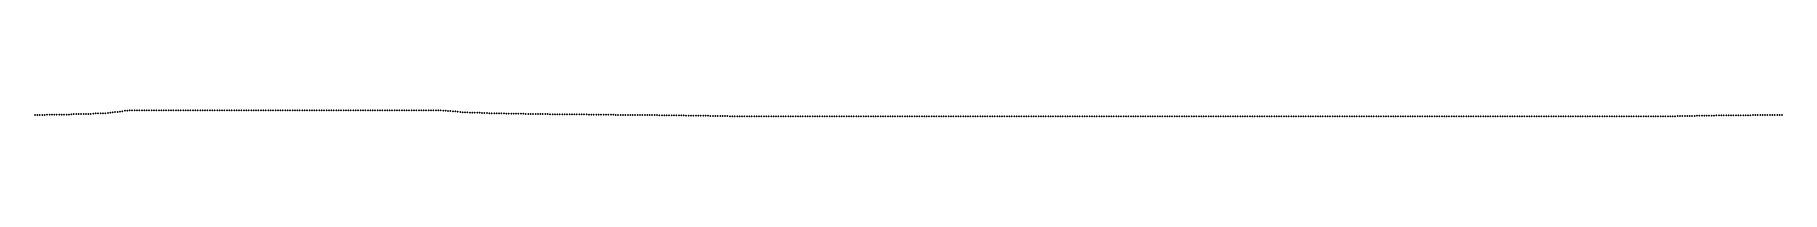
# Model space of a CAD drawing. Header units: metres. Extents: x 0 to 360, y 0 to 1.
import ezdxf

# ---------------------------------------------------------------- set-up
doc = ezdxf.new("R2010")
doc.units = ezdxf.units.M

msp = doc.modelspace()

# ---------------------------------------------------------------- linework, layer by layer
for p in [(0, 0), (0.5, 0), (1, 0), (1.5, 0), (2, 0), (2.5, 0.02), (3, 0.03), (3.5, 0.05), (4, 0.05), (4.5, 0.05), (5, 0.05), (5.5, 0.05), (6, 0.05), (6.5, 0.05), (7, 0.07), (7.5, 0.1), (8, 0.14), (8.5, 0.17), (9, 0.17), (9.5, 0.17), (10, 0.17), (10.5, 0.17), (11, 0.17), (11.5, 0.2), (12, 0.25), (12.5, 0.3), (13, 0.33), (13.5, 0.33), (14, 0.33), (14.5, 0.33), (15, 0.37), (15.5, 0.45), (16, 0.54), (16.5, 0.6), (17, 0.61), (17.5, 0.65), (18, 0.74), (18.5, 0.83), (19, 0.89), (19.5, 0.9), (20, 0.9), (20.5, 0.9), (21, 0.9), (21.5, 0.9), (22, 0.9), (22.5, 0.9), (23, 0.9), (23.5, 0.9), (24, 0.9), (24.5, 0.9), (25, 0.9), (25.5, 0.9), (26, 0.9), (26.5, 0.9), (27, 0.9), (27.5, 0.9), (28, 0.9), (28.5, 0.9), (29, 0.9), (29.5, 0.9), (30, 0.9), (30.5, 0.9), (31, 0.9), (31.5, 0.9), (32, 0.9), (32.5, 0.9), (33, 0.9), (33.5, 0.9), (34, 0.9), (34.5, 0.9), (35, 0.9), (35.5, 0.9), (36, 0.9), (36.5, 0.9), (37, 0.9), (37.5, 0.9), (38, 0.9), (38.5, 0.9), (39, 0.9), (39.5, 0.9), (40, 0.9), (40.5, 0.9), (41, 0.9), (41.5, 0.9), (42, 0.9), (42.5, 0.9), (43, 0.9), (43.5, 0.9), (44, 0.9), (44.5, 0.9), (45, 0.9), (45.5, 0.9), (46, 0.9), (46.5, 0.9), (47, 0.9), (47.5, 0.9), (48, 0.9), (48.5, 0.9), (49, 0.9), (49.5, 0.9), (50, 0.9), (50.5, 0.9), (51, 0.9), (51.5, 0.9), (52, 0.9), (52.5, 0.9), (53, 0.9), (53.5, 0.9), (54, 0.9), (54.5, 0.9), (55, 0.9), (55.5, 0.9), (56, 0.9), (56.5, 0.9), (57, 0.9), (57.5, 0.9), (58, 0.9), (58.5, 0.9), (59, 0.9), (59.5, 0.9), (60, 0.9), (60.5, 0.9), (61, 0.9), (61.5, 0.9), (62, 0.9), (62.5, 0.9), (63, 0.9), (63.5, 0.9), (64, 0.9), (64.5, 0.9), (65, 0.9), (65.5, 0.9), (66, 0.9), (66.5, 0.9), (67, 0.9), (67.5, 0.9), (68, 0.9), (68.5, 0.9), (69, 0.9), (69.5, 0.9), (70, 0.9), (70.5, 0.9), (71, 0.9), (71.5, 0.9), (72, 0.9), (72.5, 0.9), (73, 0.9), (73.5, 0.9), (74, 0.9), (74.5, 0.9), (75, 0.9), (75.5, 0.9), (76, 0.9), (76.5, 0.9), (77, 0.9), (77.5, 0.9), (78, 0.9), (78.5, 0.9), (79, 0.9), (79.5, 0.9), (80, 0.9), (80.5, 0.9), (81, 0.9), (81.5, 0.9), (82, 0.9), (82.5, 0.9), (83, 0.9), (83.5, 0.9), (84, 0.88), (84.5, 0.83), (85, 0.79), (85.5, 0.76), (86, 0.73), (86.5, 0.69), (87, 0.62), (87.5, 0.57), (88, 0.55), (88.5, 0.55), (89, 0.53), (89.5, 0.48), (90, 0.44), (90.5, 0.42), (91, 0.42), (91.5, 0.42), (92, 0.41), (92.5, 0.38), (93, 0.35), (93.5, 0.33), (94, 0.32), (94.5, 0.32), (95, 0.32), (95.5, 0.32), (96, 0.31), (96.5, 0.28), (97, 0.26), (97.5, 0.25), (98, 0.25), (98.5, 0.25), (99, 0.25), (99.5, 0.25), (100, 0.24), (100.5, 0.21), (101, 0.19), (101.5, 0.18), (102, 0.18), (102.5, 0.18), (103, 0.18), (103.5, 0.18), (104, 0.18), (104.5, 0.17), (105, 0.15), (105.5, 0.14), (106, 0.13), (106.5, 0.13), (107, 0.13), (107.5, 0.13), (108, 0.13), (108.5, 0.13), (109, 0.12), (109.5, 0.11), (110, 0.09), (110.5, 0.08), (111, 0.08), (111.5, 0.08), (112, 0.08), (112.5, 0.08), (113, 0.08), (113.5, 0.08), (114, 0.07), (114.5, 0.05), (115, 0.04), (115.5, 0.03), (116, 0.03), (116.5, 0.03), (117, 0.03), (117.5, 0.03), (118, 0.03), (118.5, 0.03), (119, 0.02), (119.5, 0), (120, -0.01), (120.5, -0.02), (121, -0.02), (121.5, -0.02), (122, -0.02), (122.5, -0.02), (123, -0.02), (123.5, -0.02), (124, -0.03), (124.5, -0.05), (125, -0.06), (125.5, -0.06), (126, -0.06), (126.5, -0.06), (127, -0.06), (127.5, -0.06), (128, -0.06), (128.5, -0.07), (129, -0.08), (129.5, -0.1), (130, -0.11), (130.5, -0.11), (131, -0.11), (131.5, -0.11), (132, -0.11), (132.5, -0.11), (133, -0.12), (133.5, -0.13), (134, -0.14), (134.5, -0.16), (135, -0.17), (135.5, -0.17), (136, -0.17), (136.5, -0.17), (137, -0.17), (137.5, -0.17), (138, -0.18), (138.5, -0.2), (139, -0.22), (139.5, -0.23), (140, -0.23), (140.5, -0.23), (141, -0.23), (141.5, -0.23), (142, -0.24), (142.5, -0.27), (143, -0.3), (143.5, -0.32), (144, -0.32), (144.5, -0.32), (145, -0.32), (145.5, -0.32), (146, -0.32), (146.5, -0.32), (147, -0.32), (147.5, -0.32), (148, -0.32), (148.5, -0.32), (149, -0.32), (149.5, -0.33), (150, -0.33), (150.5, -0.34), (151, -0.34), (151.5, -0.34), (152, -0.34), (152.5, -0.34), (153, -0.34), (153.5, -0.34), (154, -0.34), (154.5, -0.34), (155, -0.34), (155.5, -0.34), (156, -0.34), (156.5, -0.34), (157, -0.34), (157.5, -0.34), (158, -0.34), (158.5, -0.34), (159, -0.34), (159.5, -0.34), (160, -0.34), (160.5, -0.34), (161, -0.34), (161.5, -0.34), (162, -0.34), (162.5, -0.34), (163, -0.34), (163.5, -0.34), (164, -0.34), (164.5, -0.34), (165, -0.34), (165.5, -0.34), (166, -0.34), (166.5, -0.34), (167, -0.34), (167.5, -0.34), (168, -0.34), (168.5, -0.34), (169, -0.34), (169.5, -0.34), (170, -0.34), (170.5, -0.34), (171, -0.34), (171.5, -0.34), (172, -0.34), (172.5, -0.34), (173, -0.34), (173.5, -0.34), (174, -0.34), (174.5, -0.34), (175, -0.34), (175.5, -0.34), (176, -0.34), (176.5, -0.34), (177, -0.34), (177.5, -0.34), (178, -0.34), (178.5, -0.34), (179, -0.34), (179.5, -0.34), (180, -0.34), (180.5, -0.34), (181, -0.34), (181.5, -0.34), (182, -0.34), (182.5, -0.34), (183, -0.34), (183.5, -0.34), (184, -0.34), (184.5, -0.34), (185, -0.34), (185.5, -0.34), (186, -0.34), (186.5, -0.34), (187, -0.34), (187.5, -0.34), (188, -0.34), (188.5, -0.34), (189, -0.34), (189.5, -0.34), (190, -0.34), (190.5, -0.34), (191, -0.34), (191.5, -0.34), (192, -0.34), (192.5, -0.34), (193, -0.34), (193.5, -0.34), (194, -0.34), (194.5, -0.34), (195, -0.34), (195.5, -0.34), (196, -0.34), (196.5, -0.34), (197, -0.34), (197.5, -0.34), (198, -0.34), (198.5, -0.34), (199, -0.34), (199.5, -0.34), (200, -0.34), (200.5, -0.34), (201, -0.34), (201.5, -0.34), (202, -0.34), (202.5, -0.34), (203, -0.34), (203.5, -0.34), (204, -0.34), (204.5, -0.34), (205, -0.34), (205.5, -0.34), (206, -0.34), (206.5, -0.34), (207, -0.34), (207.5, -0.34), (208, -0.34), (208.5, -0.34), (209, -0.34), (209.5, -0.34), (210, -0.34), (210.5, -0.34), (211, -0.34), (211.5, -0.34), (212, -0.34), (212.5, -0.34), (213, -0.34), (213.5, -0.34), (214, -0.34), (214.5, -0.34), (215, -0.34), (215.5, -0.34), (216, -0.34), (216.5, -0.34), (217, -0.34), (217.5, -0.34), (218, -0.34), (218.5, -0.34), (219, -0.34), (219.5, -0.34), (220, -0.34), (220.5, -0.34), (221, -0.34), (221.5, -0.34), (222, -0.34), (222.5, -0.34), (223, -0.34), (223.5, -0.34), (224, -0.34), (224.5, -0.34), (225, -0.34), (225.5, -0.34), (226, -0.34), (226.5, -0.34), (227, -0.34), (227.5, -0.34), (228, -0.34), (228.5, -0.34), (229, -0.34), (229.5, -0.34), (230, -0.34), (230.5, -0.34), (231, -0.34), (231.5, -0.34), (232, -0.34), (232.5, -0.34), (233, -0.34), (233.5, -0.34), (234, -0.34), (234.5, -0.34), (235, -0.34), (235.5, -0.34), (236, -0.34), (236.5, -0.34), (237, -0.34), (237.5, -0.34), (238, -0.34), (238.5, -0.34), (239, -0.34), (239.5, -0.34), (240, -0.34), (240.5, -0.34), (241, -0.34), (241.5, -0.34), (242, -0.34), (242.5, -0.34), (243, -0.34), (243.5, -0.34), (244, -0.34), (244.5, -0.34), (245, -0.34), (245.5, -0.34), (246, -0.34), (246.5, -0.34), (247, -0.34), (247.5, -0.34), (248, -0.34), (248.5, -0.34), (249, -0.34), (249.5, -0.34), (250, -0.34), (250.5, -0.34), (251, -0.34), (251.5, -0.34), (252, -0.34), (252.5, -0.34), (253, -0.34), (253.5, -0.34), (254, -0.34), (254.5, -0.34), (255, -0.34), (255.5, -0.34), (256, -0.34), (256.5, -0.34), (257, -0.34), (257.5, -0.34), (258, -0.34), (258.5, -0.34), (259, -0.34), (259.5, -0.34), (260, -0.34), (260.5, -0.34), (261, -0.34), (261.5, -0.34), (262, -0.34), (262.5, -0.34), (263, -0.34), (263.5, -0.34), (264, -0.34), (264.5, -0.34), (265, -0.34), (265.5, -0.34), (266, -0.34), (266.5, -0.34), (267, -0.34), (267.5, -0.34), (268, -0.34), (268.5, -0.34), (269, -0.34), (269.5, -0.34), (270, -0.34), (270.5, -0.34), (271, -0.34), (271.5, -0.34), (272, -0.34), (272.5, -0.34), (273, -0.34), (273.5, -0.34), (274, -0.34), (274.5, -0.34), (275, -0.34), (275.5, -0.34), (276, -0.34), (276.5, -0.34), (277, -0.34), (277.5, -0.34), (278, -0.34), (278.5, -0.34), (279, -0.34), (279.5, -0.34), (280, -0.34), (280.5, -0.34), (281, -0.34), (281.5, -0.34), (282, -0.34), (282.5, -0.34), (283, -0.34), (283.5, -0.34), (284, -0.34), (284.5, -0.34), (285, -0.34), (285.5, -0.34), (286, -0.34), (286.5, -0.34), (287, -0.34), (287.5, -0.34), (288, -0.34), (288.5, -0.34), (289, -0.34), (289.5, -0.34), (290, -0.34), (290.5, -0.34), (291, -0.34), (291.5, -0.34), (292, -0.34), (292.5, -0.34), (293, -0.34), (293.5, -0.34), (294, -0.34), (294.5, -0.34), (295, -0.34), (295.5, -0.34), (296, -0.34), (296.5, -0.34), (297, -0.34), (297.5, -0.34), (298, -0.34), (298.5, -0.34), (299, -0.34), (299.5, -0.34), (300, -0.34), (300.5, -0.34), (301, -0.34), (301.5, -0.34), (302, -0.34), (302.5, -0.34), (303, -0.34), (303.5, -0.34), (304, -0.34), (304.5, -0.34), (305, -0.34), (305.5, -0.34), (306, -0.34), (306.5, -0.34), (307, -0.34), (307.5, -0.34), (308, -0.34), (308.5, -0.34), (309, -0.34), (309.5, -0.34), (310, -0.34), (310.5, -0.34), (311, -0.34), (311.5, -0.34), (312, -0.34), (312.5, -0.34), (313, -0.34), (313.5, -0.34), (314, -0.34), (314.5, -0.34), (315, -0.34), (315.5, -0.34), (316, -0.34), (316.5, -0.34), (317, -0.34), (317.5, -0.34), (318, -0.34), (318.5, -0.34), (319, -0.34), (319.5, -0.34), (320, -0.34), (320.5, -0.34), (321, -0.34), (321.5, -0.34), (322, -0.34), (322.5, -0.34), (323, -0.34), (323.5, -0.34), (324, -0.34), (324.5, -0.34), (325, -0.34), (325.5, -0.34), (326, -0.34), (326.5, -0.34), (327, -0.34), (327.5, -0.34), (328, -0.34), (328.5, -0.34), (329, -0.34), (329.5, -0.34), (330, -0.34), (330.5, -0.34), (331, -0.34), (331.5, -0.34), (332, -0.34), (332.5, -0.34), (333, -0.34), (333.5, -0.34), (334, -0.34), (334.5, -0.33), (335, -0.31), (335.5, -0.3), (336, -0.3), (336.5, -0.3), (337, -0.3), (337.5, -0.29), (338, -0.27), (338.5, -0.24), (339, -0.23), (339.5, -0.23), (340, -0.23), (340.5, -0.23), (341, -0.23), (341.5, -0.21), (342, -0.19), (342.5, -0.18), (343, -0.17), (343.5, -0.17), (344, -0.17), (344.5, -0.17), (345, -0.17), (345.5, -0.15), (346, -0.13), (346.5, -0.12), (347, -0.12), (347.5, -0.12), (348, -0.12), (348.5, -0.12), (349, -0.12), (349.5, -0.1), (350, -0.09), (350.5, -0.07), (351, -0.07), (351.5, -0.07), (352, -0.07), (352.5, -0.07), (353, -0.07), (353.5, -0.06), (354, -0.05), (354.5, -0.04), (355, -0.03), (355.5, -0.02), (356, -0.02), (356.5, -0.02), (357, -0.02), (357.5, -0.02), (358, -0.02), (358.5, -0.01), (359, 0), (359.5, 0)]:
    msp.add_point(p)

doc.saveas('drawing.dxf')
